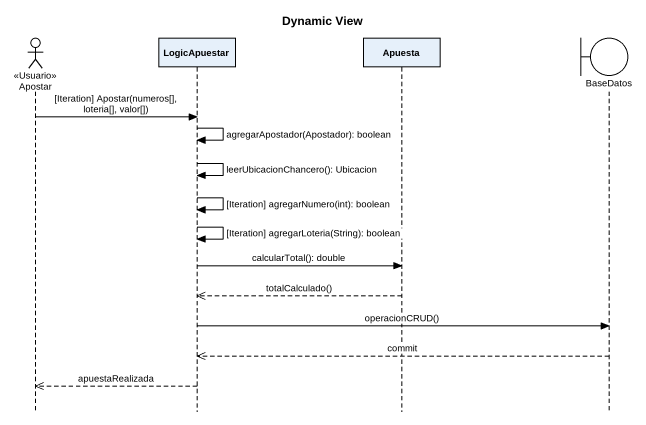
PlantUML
@startuml
title Dynamic View
hide footbox
actor Apostar <<Usuario>>
participant LogicApuestar
participant Apuesta
boundary BaseDatos

Apostar -> LogicApuestar : [Iteration] Apostar(numeros[], loteria[], valor[])
LogicApuestar -> LogicApuestar : agregarApostador(Apostador): boolean
LogicApuestar -> LogicApuestar : leerUbicacionChancero(): Ubicacion
LogicApuestar -> LogicApuestar : [Iteration] agregarNumero(int): boolean
LogicApuestar -> LogicApuestar : [Iteration] agregarLoteria(String): boolean
LogicApuestar -> Apuesta : calcularTotal(): double
Apuesta -->> LogicApuestar : totalCalculado()
LogicApuestar -> BaseDatos : operacionCRUD()
BaseDatos -->> LogicApuestar : commit
LogicApuestar -->> Apostar : apuestaRealizada
@enduml
